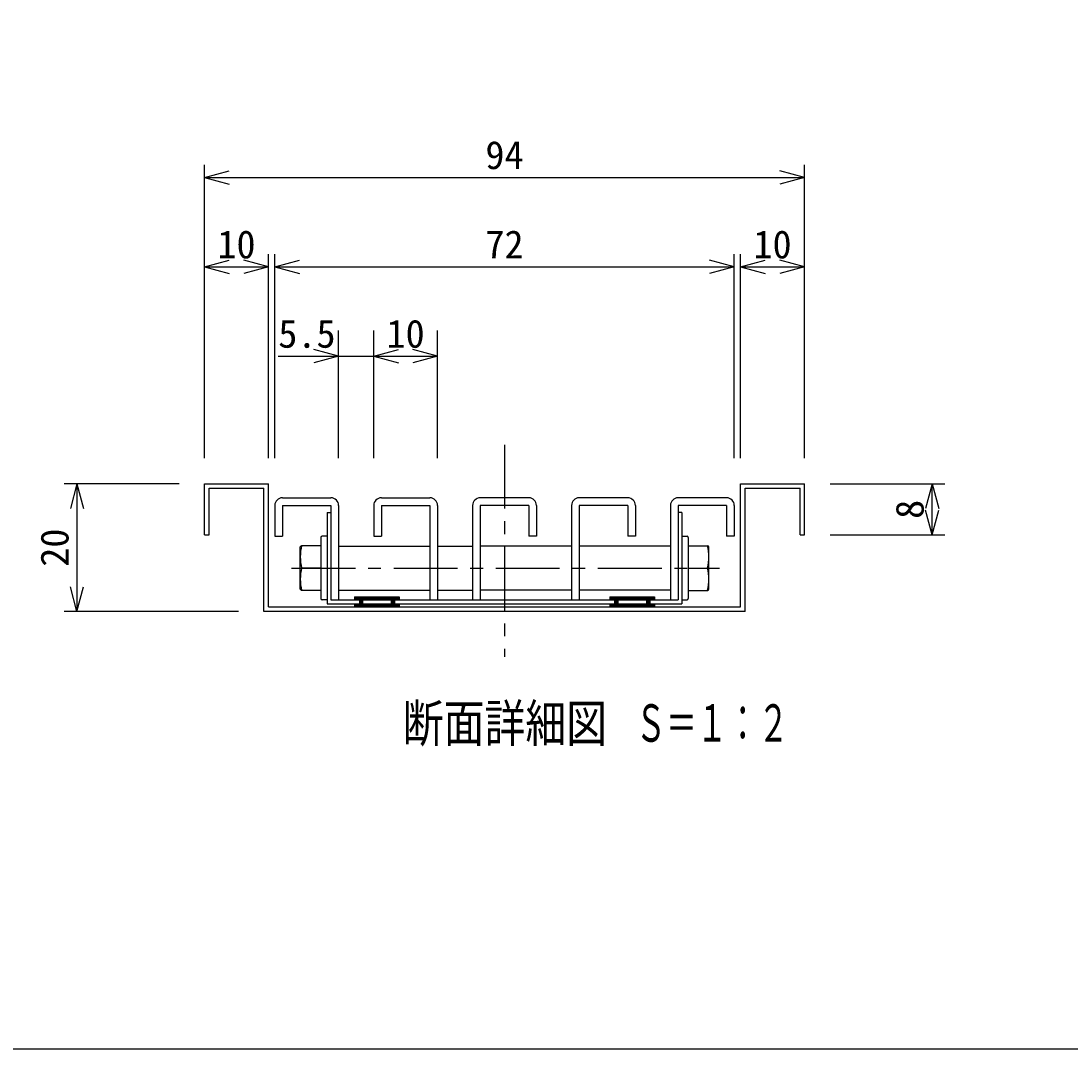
# Model space of a CAD drawing. Units: millimetres, scale not verified, with parts at other scales. Extents: x -1365 to 1365, y -930 to 870.
# Drawn here: x -635 to 187, y -930 to -124 of the extents above; entities that cross this region are included whole.
import ezdxf
from ezdxf.enums import TextEntityAlignment as Align

# ---------------------------------------------------------------- set-up
doc = ezdxf.new("R2010")
doc.units = ezdxf.units.MM
doc.header["$LTSCALE"] = 10
doc.linetypes.add('CHAIN1', pattern=[8, 5, -1, 1, -1])
for name, color, linetype in [('0-7_枠細線', 5, 'Continuous'), ('0-8_枠中線', 5, 'Continuous'), ('1-2_極細2', 2, 'Continuous'), ('1-3_細線2', 4, 'Continuous'), ('1-5_寸法2', 7, 'Continuous')]:
    doc.layers.add(name, color=color, linetype=linetype)
doc.styles.add('ＭＳ ゴシック', font='')
doc.styles.get('ＭＳ ゴシック').set_extended_font_data('MS Gothic')

msp = doc.modelspace()

# ---------------------------------------------------------------- linework, layer by layer
at = {"layer": '0-8_枠中線'}
msp.add_lwpolyline([(-1365, -930), (-1365, 870), (1365, 870), (1365, -930)], close=True, dxfattribs=at)
at = {"layer": '1-2_極細2', "linetype": 'CHAIN1'}
for p, q in [((-256.45, -456.54), (-256.45, -622.73)), ((-423.27, -553.12), (-88.02, -553.12))]:
    msp.add_line(p, q, dxfattribs=at)
at = {"layer": '1-2_極細2'}
for p, q in [((-491.45, -527.12), (-491.45, -487.12)), ((-491.45, -487.12), (-441.45, -487.12)), ((-487.95, -527.12), (-487.95, -490.62)), ((-487.95, -490.62), (-444.95, -490.62)), ((-444.95, -587.12), (-444.95, -490.62)), ((-441.45, -583.62), (-441.45, -487.12)), ((-71.45, -583.62), (-71.45, -487.12)), ((-71.45, -487.12), (-21.45, -487.12)), ((-67.95, -587.12), (-67.95, -490.62)), ((-67.95, -490.62), (-24.95, -490.62)), ((-24.95, -527.12), (-24.95, -490.62)), ((-21.45, -527.12), (-21.45, -487.12)), ((-395.45, -509.62), (-392.45, -509.62)), ((-117.45, -509.62), (-120.45, -509.62)), ((-117.45, -509.62), (-117.45, -581.12)), ((-491.45, -527.12), (-487.95, -527.12)), ((-24.95, -527.12), (-21.45, -527.12)), ((-400.44, -553.12), (-415.46, -553.12)), ((-112.47, -553.12), (-97.45, -553.12)), ((-392.45, -578.12), (-120.45, -578.12)), ((-373.95, -575.62), (-373.95, -578.12)), ((-373.95, -575.62), (-338.95, -575.62)), ((-373.95, -576), (-338.95, -576)), ((-373.95, -577), (-338.95, -577)), ((-373.95, -578), (-338.95, -578)), ((-373.95, -581.12), (-373.95, -583.62)), ((-373.95, -582), (-338.95, -582)), ((-373.95, -583), (-338.95, -583)), ((-370.2, -578.12), (-370.2, -581.12)), ((-370.2, -579), (-367.7, -579)), ((-370.2, -580), (-367.7, -580)), ((-370.2, -581), (-367.7, -581)), ((-367.7, -578.12), (-367.7, -581.12)), ((-345.2, -578.12), (-345.2, -581.12)), ((-345.2, -579), (-342.7, -579)), ((-345.2, -580), (-342.7, -580)), ((-345.2, -581), (-342.7, -581)), ((-342.7, -578.12), (-342.7, -581.12)), ((-338.95, -575.62), (-338.95, -578.12)), ((-338.95, -581.12), (-338.95, -583.62)), ((-173.95, -575.62), (-173.95, -578.12)), ((-173.95, -575.62), (-138.95, -575.62)), ((-173.95, -576), (-138.95, -576)), ((-173.95, -577), (-138.95, -577)), ((-173.95, -578), (-138.95, -578)), ((-173.95, -581.12), (-173.95, -583.62)), ((-173.95, -582), (-138.95, -582)), ((-173.95, -583), (-138.95, -583)), ((-170.2, -578.12), (-170.2, -581.12)), ((-170.2, -579), (-167.7, -579)), ((-170.2, -580), (-167.7, -580)), ((-170.2, -581), (-167.7, -581)), ((-167.7, -578.12), (-167.7, -581.12)), ((-145.2, -578.12), (-145.2, -581.12)), ((-145.2, -579), (-142.7, -579)), ((-145.2, -580), (-142.7, -580)), ((-145.2, -581), (-142.7, -581)), ((-142.7, -578.12), (-142.7, -581.12)), ((-138.95, -575.62), (-138.95, -578.12)), ((-138.95, -581.12), (-138.95, -583.62)), ((-67.95, -587.12), (-444.95, -587.12)), ((-441.45, -583.62), (-71.45, -583.62)), ((-373.95, -583.62), (-338.95, -583.62)), ((-173.95, -583.62), (-138.95, -583.62))]:
    msp.add_line(p, q, dxfattribs=at)
msp.add_lwpolyline([(-395.45, -509.62), (-395.45, -581.12), (-117.45, -581.12)], dxfattribs=at)
for centre, start, end in [((-377.67, -544.37), 166.96433, 193.03802), ((-135.24, -544.37), 346.96198, 13.03567), ((-377.67, -561.87), 166.96198, 193.03567), ((-135.24, -561.87), 346.96433, 13.03802)]:
    msp.add_arc(centre, 38.79, start, end, dxfattribs=at)
at = {"layer": '1-3_細線2'}
for p, q in [((-430.45, -498.12), (-392.45, -498.12)), ((-352.95, -498.12), (-314.95, -498.12)), ((-237.45, -498.12), (-275.45, -498.12)), ((-159.95, -498.12), (-197.95, -498.12)), ((-82.45, -498.12), (-120.45, -498.12)), ((-436.45, -504.12), (-436.45, -528.12)), ((-430.45, -504.12), (-392.45, -504.12)), ((-430.45, -504.12), (-430.45, -528.12)), ((-392.45, -504.12), (-392.45, -578.12)), ((-386.45, -504.12), (-386.45, -578.12)), ((-358.95, -504.12), (-358.95, -528.12)), ((-352.95, -504.12), (-352.95, -528.12)), ((-308.95, -504.12), (-308.95, -578.12)), ((-281.45, -504.12), (-281.45, -578.12)), ((-237.45, -504.12), (-237.45, -528.12)), ((-231.45, -504.12), (-231.45, -528.12)), ((-203.95, -504.12), (-203.95, -578.12)), ((-159.95, -504.12), (-197.95, -504.12)), ((-197.95, -504.12), (-197.95, -578.12)), ((-159.95, -504.12), (-159.95, -528.12)), ((-153.95, -504.12), (-153.95, -528.12)), ((-126.45, -504.12), (-126.45, -578.12)), ((-120.45, -504.12), (-120.45, -578.12)), ((-82.45, -504.12), (-120.45, -504.12)), ((-82.45, -504.12), (-82.45, -528.12)), ((-76.45, -504.12), (-76.45, -528.12)), ((-436.45, -528.12), (-430.45, -528.12)), ((-400.44, -529.12), (-400.44, -555.62)), ((-395.45, -528.12), (-399.44, -528.12)), ((-358.95, -528.12), (-352.95, -528.12)), ((-231.45, -528.12), (-237.45, -528.12)), ((-153.95, -528.12), (-159.95, -528.12)), ((-117.45, -528.12), (-113.47, -528.12)), ((-112.47, -529.12), (-112.47, -577.12)), ((-76.45, -528.12), (-82.45, -528.12)), ((-416.46, -569.62), (-416.46, -536.62)), ((-400.44, -535.62), (-415.46, -535.62)), ((-386.45, -535.87), (-314.95, -535.87)), ((-308.95, -535.87), (-281.45, -535.87)), ((-203.95, -535.87), (-275.45, -535.87)), ((-126.45, -535.87), (-197.95, -535.87)), ((-120.45, -540.2), (-120.45, -560.05)), ((-112.47, -535.62), (-97.45, -535.62)), ((-96.45, -569.62), (-96.45, -536.62)), ((-400.44, -555.62), (-400.44, -577.12)), ((-400.44, -570.62), (-415.46, -570.62)), ((-386.45, -570.37), (-314.95, -570.37)), ((-308.95, -570.37), (-281.45, -570.37)), ((-203.95, -570.37), (-275.45, -570.37)), ((-126.45, -570.37), (-197.95, -570.37)), ((-112.47, -570.62), (-97.45, -570.62)), ((-395.45, -578.12), (-399.44, -578.12)), ((-392.45, -578.12), (-386.45, -578.12)), ((-314.95, -578.12), (-308.95, -578.12)), ((-281.45, -578.12), (-275.45, -578.12)), ((-203.95, -578.12), (-197.95, -578.12)), ((-126.45, -578.12), (-120.45, -578.12)), ((-117.45, -578.12), (-113.47, -578.12))]:
    msp.add_line(p, q, dxfattribs=at)
for points in [[(-352.95, -504.12), (-314.95, -504.12), (-314.95, -578.12)], [(-237.45, -504.12), (-275.45, -504.12), (-275.45, -578.12)]]:
    msp.add_lwpolyline(points, dxfattribs=at)
for centre, radius, start, end in [((-430.45, -504.12), 6, 90, 180), ((-392.45, -504.12), 6, 0, 90), ((-352.95, -504.12), 6, 90, 180), ((-314.95, -504.12), 6, 0, 90), ((-275.45, -504.12), 6, 90, 180), ((-237.45, -504.12), 6, 0, 90), ((-197.95, -504.12), 6, 90, 180), ((-159.95, -504.12), 6, 0, 90), ((-120.45, -504.12), 6, 90, 180), ((-82.45, -504.12), 6, 0, 90), ((-399.44, -529.12), 1, 90, 180), ((-113.47, -529.12), 1, 0, 90), ((-415.46, -536.62), 1, 90, 180), ((-97.45, -536.62), 1, 0, 90), ((-415.46, -569.62), 1, 180, 270), ((-97.45, -569.62), 1, 270, 360), ((-399.44, -577.12), 1, 180, 270), ((-113.47, -577.12), 1, 270, 360)]:
    msp.add_arc(centre, radius, start, end, dxfattribs=at)
at = {"layer": '1-5_寸法2'}
for p, q in [((-491.45, -467.12), (-491.45, -237.12)), ((-21.45, -467.12), (-21.45, -237.12)), ((-491.45, -247.12), (-472.13, -241.94)), ((-21.45, -247.12), (-40.77, -241.94)), ((-491.45, -247.12), (-472.13, -252.3)), ((-491.45, -247.12), (-21.45, -247.12)), ((-21.45, -247.12), (-40.77, -252.3)), ((-491.45, -467.12), (-491.45, -307.12)), ((-491.45, -317.12), (-472.13, -311.94)), ((-441.45, -317.12), (-460.77, -311.94)), ((-441.45, -467.12), (-441.45, -307.12)), ((-436.45, -467.12), (-436.45, -307.12)), ((-436.45, -317.12), (-417.13, -311.94)), ((-76.45, -317.12), (-95.77, -311.94)), ((-76.45, -467.12), (-76.45, -307.12)), ((-71.45, -467.12), (-71.45, -307.12)), ((-71.45, -317.12), (-52.13, -311.94)), ((-21.45, -317.12), (-40.77, -311.94)), ((-21.45, -467.12), (-21.45, -307.12)), ((-491.45, -317.12), (-472.13, -322.3)), ((-491.45, -317.12), (-441.45, -317.12)), ((-441.45, -317.12), (-460.77, -322.3)), ((-436.45, -317.12), (-417.13, -322.3)), ((-436.45, -317.12), (-76.45, -317.12)), ((-76.45, -317.12), (-95.77, -322.3)), ((-71.45, -317.12), (-52.13, -322.3)), ((-71.45, -317.12), (-21.45, -317.12)), ((-21.45, -317.12), (-40.77, -322.3)), ((-386.45, -467.12), (-386.45, -367.12)), ((-358.95, -467.12), (-358.95, -367.12)), ((-308.95, -467.12), (-308.95, -367.12)), ((-386.45, -387.12), (-405.77, -381.94)), ((-358.95, -387.12), (-339.63, -381.94)), ((-308.95, -387.12), (-328.27, -381.94)), ((-433.73, -387.12), (-358.95, -387.12)), ((-386.45, -387.12), (-405.77, -392.3)), ((-358.95, -387.12), (-339.63, -392.3)), ((-358.95, -387.12), (-308.95, -387.12)), ((-308.95, -387.12), (-328.27, -392.3)), ((-511.45, -487.12), (-601.45, -487.12)), ((-591.45, -487.12), (-596.63, -506.44)), ((-591.45, -487.12), (-586.28, -506.44)), ((-591.45, -487.12), (-591.45, -587.12)), ((-1.45, -487.12), (88.55, -487.12)), ((78.55, -487.12), (73.37, -506.44)), ((78.55, -487.12), (83.72, -506.44)), ((78.55, -527.12), (78.55, -487.12)), ((78.55, -527.12), (73.37, -507.8)), ((78.55, -527.12), (83.72, -507.8)), ((-1.45, -527.12), (88.55, -527.12)), ((-591.45, -587.12), (-596.63, -567.8)), ((-591.45, -587.12), (-586.28, -567.8)), ((-464.95, -587.12), (-601.45, -587.12))]:
    msp.add_line(p, q, dxfattribs=at)

# ---------------------------------------------------------------- texts
at = {"layer": '0-7_枠細線', "style": 'ＭＳ ゴシック'}
for s, width, p in [('断面詳細図', 0.8, (-336.18, -698.24)), ('Ｓ＝１：２', 0.6, (-153.86, -698))]:
    msp.add_text(s, height=29.33, dxfattribs=dict(at, width=width)).set_placement(p, align=Align.BOTTOM_LEFT)
at = {"layer": '1-5_寸法2', "style": 'ＭＳ ゴシック'}
for s, p in [('94', (-271.45, -247.12)), ('10', (-481.45, -317.12)), ('72', (-271.45, -317.12)), ('10', (-61.45, -317.12)), ('5.5', (-433.73, -387.12)), ('10', (-348.95, -387.12))]:
    msp.add_text(s, height=21.99, dxfattribs=at).set_placement(p, align=Align.BOTTOM_LEFT)
for s, p in [('8', (78.55, -514.62)), ('20', (-591.45, -552.12))]:
    msp.add_text(s, height=21.99, rotation=90, dxfattribs=at).set_placement(p, align=Align.BOTTOM_LEFT)

doc.saveas('drawing.dxf')
